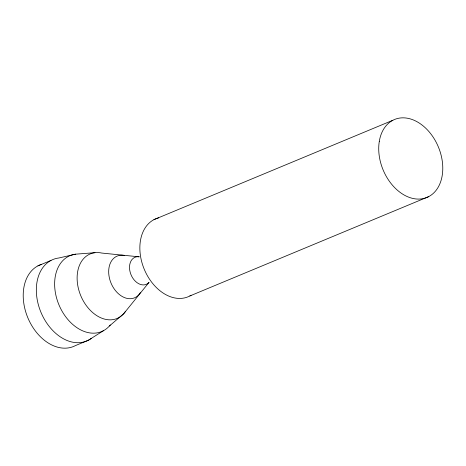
<?xml version="1.0" encoding="UTF-8"?>
<svg xmlns="http://www.w3.org/2000/svg" width="466" height="466" viewBox="0 0 466 466"><rect width="100%" height="100%" fill="white"/><g stroke="black" fill="none" stroke-linecap="round" stroke-linejoin="round"><path stroke-width="0.7" d="M109.423 325.984L123.688 313.717L149.056 282.355A14.667 10.398 67.4 0 1 130.859 274.34A14.667 10.398 67.4 0 1 139.13 256.766M103.33 330.773L88.557 340.139L75.44 345.591A44.101 31.263 67.4 0 1 27.797 317.69A44.101 31.263 67.4 0 1 41.701 264.304M37.921 265.865L51.039 260.412M153.937 219.655L392.791 120.304M189.843 295.968L428.703 196.617M94.971 252.683L75.632 254.174L58.856 257.989A44.101 31.263 67.4 0 0 40.734 311.789A44.101 31.263 67.4 0 0 91.458 338.316M125.395 311.55A34.956 24.774 67.4 0 1 80.577 295.252A34.956 24.774 67.4 0 1 101.751 253.05L139.159 256.836M140.33 292.7A22.607 16.025 67.4 0 1 111.112 283.293A22.607 16.025 67.4 0 1 124.614 255.525M110.291 324.965A41.124 29.154 67.4 0 1 60.382 308.02A41.124 29.154 67.4 0 1 75.632 254.174M191.077 295.263A42.214 29.923 67.4 0 1 144.338 269.482A42.214 29.923 67.4 0 1 158.591 217.861M379.295 141.361A42.214 29.923 67.4 0 0 421.223 198.93A42.214 29.923 67.4 0 0 431.726 135.088A42.214 29.923 67.4 0 0 379.295 141.361"/></g></svg>
